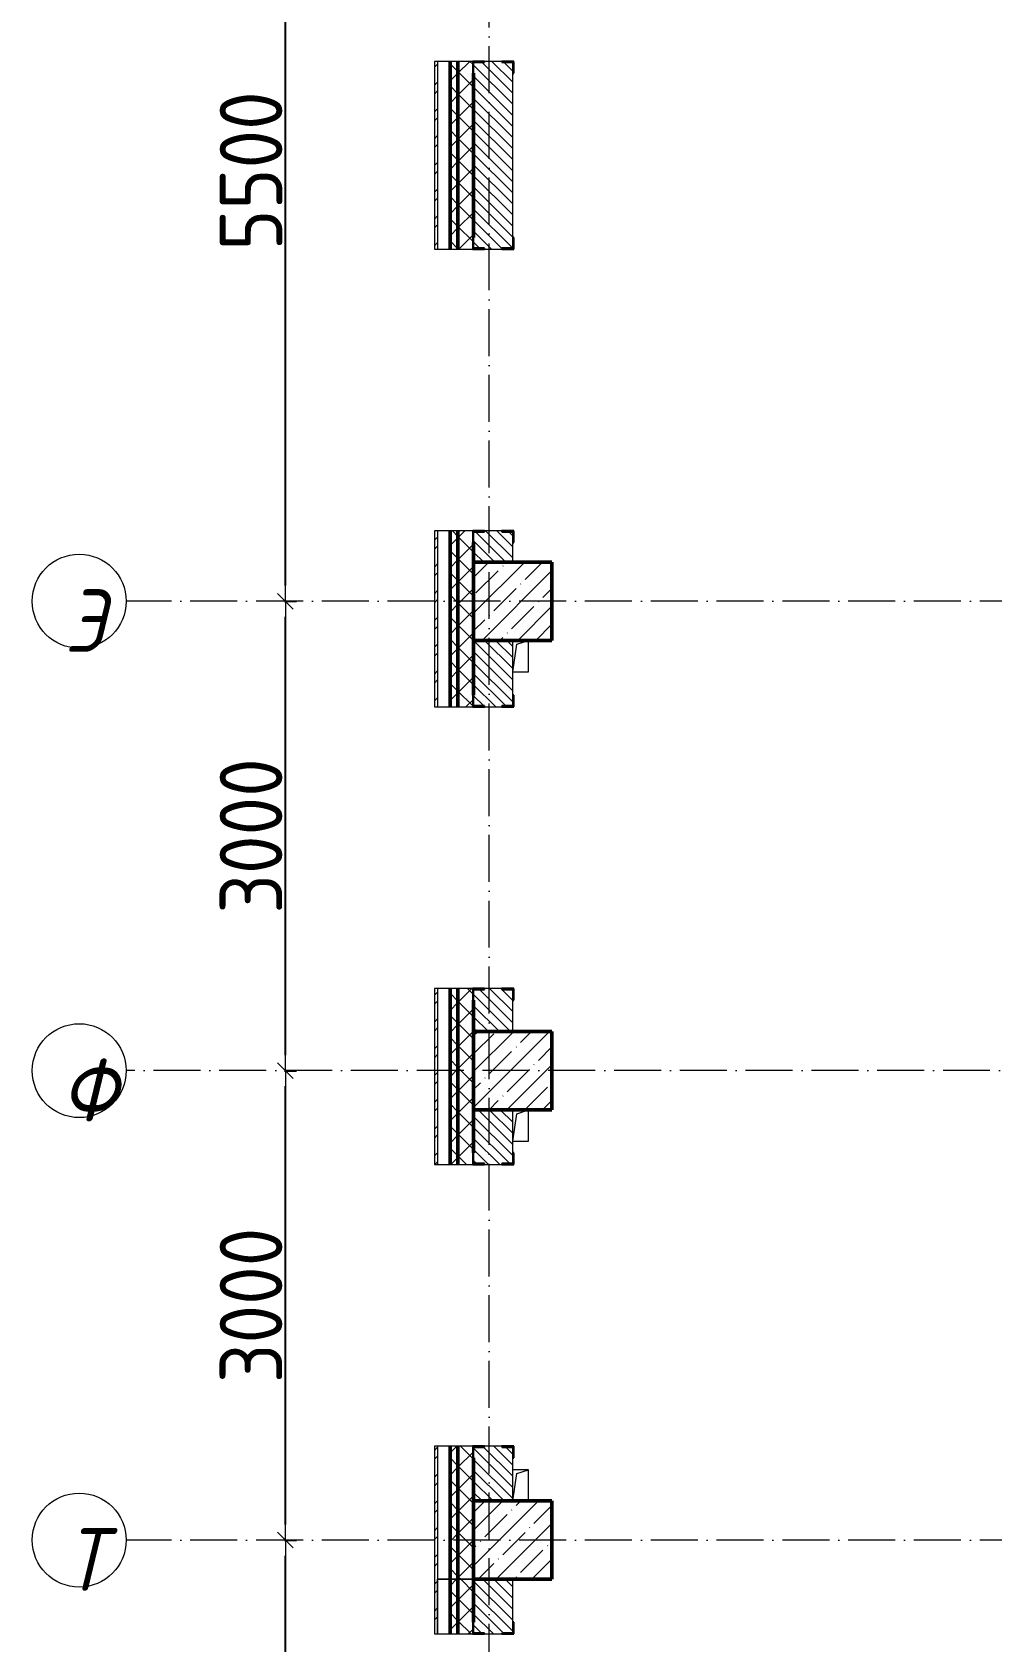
# Model space of a CAD drawing. Header units: millimetres. Extents: x -135211 to 49383, y -8033 to 228499.
# Drawn here: x -135211 to -129084, y 159763 to 170050 of the extents above; entities that cross this region are included whole.
import ezdxf

# ---------------------------------------------------------------- set-up
doc = ezdxf.new("R2010")
doc.units = ezdxf.units.MM
doc.linetypes.add('50_200_ШТРИХ_1Т_ш5_п1_п1_', pattern=[700, 500, -100, 0, -100])
for name, color, linetype, lineweight in [('A-____-____-DIMS', 7, 'Continuous', 9), ('A-GENM-____-MCUT', 7, 'Continuous', 25), ('A-GENM-____-OTLN', 7, 'Continuous', 9), ('A-GENM-____-OTLN-1', 7, 'Continuous', 25), ('A-WALL-____-MCUT-2', 7, 'Continuous', 50), ('A-WALL-____-MCUT-3', 7, 'Continuous', 9), ('A-WALL-____-PATT-1', 7, 'Continuous', 9), ('A-WALL-FNSH-MCUT-1', 7, 'Continuous', 9), ('S-COLS-____-MCUT', 7, 'Continuous', 50), ('S-COLS-____-OTLN', 7, 'Continuous', 9), ('S-GRID-____-IDEN', 7, 'Continuous', 9), ('S-GRID-____-OTLN-1', 7, '50_200_ШТРИХ_1Т_ш5_п1_п1_', 9)]:
    doc.layers.add(name, color=color, linetype=linetype, lineweight=lineweight)
doc.styles.add('ISOCPEUR_I', font='isocpeui.ttf', dxfattribs={"width": 0.9, "height": 2.5})
doc.styles.add('СПДС', font='isocpeur.ttf', dxfattribs={"width": 0.9})
doc.dimstyles.new('Размера А3', dxfattribs={"dimtxt": 200, "dimasz": 100, "dimexe": 70, "dimexo": 100, "dimgap": 20, "dimtad": 1, "dimdec": 0, "dimrnd": 10, "dimzin": 0, "dimdsep": 46, "dimtxsty": 'СПДС', "dimblk": 'ARROWHEAD_6', "dimcen": 1, "dimclrd": 256, "dimclre": 256, "dimclrt": 256, "dimazin": 0, "dimtfac": 1, "dimtdec": 0, "dimtmove": 2, "dimatfit": 3, "dimfxl": 1, "dimtolj": 1, "dimtzin": 0, "dimarcsym": 0})
pattern_1 = [(135, (-129942.255, 127932.027), (-35.35534, -35.35534), [])]
pattern_2 = [(45, (-129942.25, 127932.03), (-70.71068, 70.71068), []), (135, (-129942.25, 127932.03), (-70.71068, -70.71068), [])]
pattern_3 = [(45, (-129942.25, 127932.03), (-85.5366, 85.5366), []), (45, (-129885.23, 127932.03), (-85.5366, 85.5366), [])]

# ---------------------------------------------------------------- blocks, each defined once
blk = doc.blocks.new('BSC_Колонна _Прямоугольная - 500х500-V41-АР1_План отверстий 3 этажа в осях 1-64_А-ГГ')
at = {"layer": 'S-COLS-____-OTLN'}
h = blk.add_hatch(dxfattribs=at)
h.set_pattern_fill('FP_78', color=256, style=0, pattern_type=2)
h.set_pattern_definition([(45, (2200, -32481.04), (-114.04925, 114.04925), []), (45, (2314.05, -32481.04), (-114.04925, 114.04925), [201.613, -40.323, 3.353, -36.97])])
h.paths.add_polyline_path([(-250, -250), (250, -250), (250, 250), (-250, 250), (-250, 74)], flags=0)
at = {"layer": 'S-COLS-____-MCUT'}
for p, q in [((250, 250), (-250, 250)), ((-250, 250), (-250, -250)), ((250, -250), (250, 250)), ((-250, -250), (250, -250))]:
    blk.add_line(p, q, dxfattribs=at)
blk = doc.blocks.new('BSC_Колонна _Прямоугольная - 500х500-V53-АР1_План отверстий 3 этажа в осях 1-64_А-ГГ')
at = {"layer": 'S-COLS-____-OTLN'}
h = blk.add_hatch(dxfattribs=at)
h.set_pattern_fill('FP_90', color=256, style=0, pattern_type=2)
h.set_pattern_definition([(45, (2200, -35481.04), (-114.04925, 114.04925), []), (45, (2314.05, -35481.04), (-114.04925, 114.04925), [201.613, -40.323, 3.353, -36.97])])
h.paths.add_polyline_path([(-250, -250), (250, -250), (250, 250), (-250, 250)], flags=0)
at = {"layer": 'S-COLS-____-MCUT'}
for p, q in [((250, 250), (-250, 250)), ((-250, 250), (-250, -250)), ((250, -250), (250, 250)), ((-250, -250), (250, -250))]:
    blk.add_line(p, q, dxfattribs=at)
blk = doc.blocks.new('BSC_Колонна _Прямоугольная - 500х500-V120-АР1_План отверстий 3 этажа в осях 1-64_А-ГГ')
at = {"layer": 'S-COLS-____-OTLN'}
h = blk.add_hatch(dxfattribs=at)
h.set_pattern_fill('FP_143', color=256, style=0, pattern_type=2)
h.set_pattern_definition([(45, (2200, -38481.04), (-114.04925, 114.04925), []), (45, (2314.05, -38481.04), (-114.04925, 114.04925), [201.613, -40.323, 3.353, -36.97])])
h.paths.add_polyline_path([(-250, -250), (250, -250), (250, 250), (-250, 250), (-250, 94)], flags=0)
at = {"layer": 'S-COLS-____-MCUT'}
for p, q in [((250, 250), (-250, 250)), ((-250, 250), (-250, -250)), ((250, -250), (250, 250)), ((-250, -250), (250, -250))]:
    blk.add_line(p, q, dxfattribs=at)
blk = doc.blocks.new('Фахверк_СКБ_Уголок - 250_2700-27497298-АР1_План отверстий 3 этажа в осях 1-64_А-ГГ')
at = {"layer": 'A-GENM-____-MCUT'}
for p, q in [((200, 181), (125, 181)), ((125, 181), (125, 106)), ((125, 106), (131, 106)), ((131, 106), (131, 175)), ((131, 175), (200, 175)), ((200, 175), (200, 181)), ((131, -6), (125, -6)), ((125, -6), (125, -81)), ((125, -81), (200, -81)), ((131, -75), (131, -6)), ((200, -75), (131, -75)), ((200, -81), (200, -75))]:
    blk.add_line(p, q, dxfattribs=at)
blk = doc.blocks.new('AR_Отверстие прямоугольное _в плите_ - AR_Отверстие прямоугольное _в плите_-30510733-АР1_План отверстий 3 этажа в осях 1-64_А-ГГ')
at = {"layer": 'A-GENM-____-OTLN'}
for p, q in [((50, 100), (-50, 100)), ((-50, -100), (-25, 75)), ((-25, 75), (50, 100)), ((50, -100), (50, 100)), ((-50, -100), (50, -100))]:
    blk.add_line(p, q, dxfattribs=at)
blk = doc.blocks.new('AR_Отверстие прямоугольное _в плите_ - AR_Отверстие прямоугольное _в плите_-V174-АР1_План отверстий 3 этажа в осях 1-64_А-ГГ')
at = {"layer": 'A-GENM-____-OTLN'}
for p, q in [((-50, -100), (-25, 75)), ((-25, 75), (50, 100)), ((50, -100), (50, 100)), ((-50, -100), (50, -100))]:
    blk.add_line(p, q, dxfattribs=at)
blk = doc.blocks.new('AR_Отверстие прямоугольное _в плите_ - AR_Отверстие прямоугольное _в плите_-V175-АР1_План отверстий 3 этажа в осях 1-64_А-ГГ')
at = {"layer": 'A-GENM-____-OTLN'}
for p, q in [((50, 100), (-50, 100)), ((-50, -100), (-25, 75)), ((-25, 75), (50, 100)), ((50, -100), (50, 100))]:
    blk.add_line(p, q, dxfattribs=at)
blk = doc.blocks.new('Ось сетки - Круг_Ø6_00__ISO-2_5_0_9K_-25732049-АР1_План отверстий 3 этажа в осях 1-64_А-ГГ')
at = {"layer": 'S-GRID-____-IDEN'}
blk.add_circle((0, 0), 3, dxfattribs=at)
blk = doc.blocks.new('ARROWHEAD_6')
at = {"color": 0, "linetype": 'Continuous'}
for p, q in [((0, 0), (-1, 0)), ((-0.5, -0.5), (0.5, 0.5))]:
    blk.add_line(p, q, dxfattribs=at)
blk = doc.blocks.new('*D1003')
at = {"layer": 'A-____-____-DIMS', "lineweight": -2, "transparency": 16777216}
for p, q in [((-133600, 160413), (-133524, 160413)), ((-133594, 154513), (-133594, 160313)), ((-133600, 154413), (-133524, 154413))]:
    blk.add_line(p, q, dxfattribs=at)
at = {"layer": 'Defpoints', "color": 0, "transparency": 16777216}
for p in [(-133700, 160413), (-133594, 160413), (-133700, 154413)]:
    blk.add_point(p, dxfattribs=at)
at = {"layer": 'A-____-____-DIMS', "lineweight": -2, "transparency": 16777216, "xscale": 100, "yscale": 100, "zscale": 100}
for p, rotation in [((-133594, 160413), 90), ((-133594, 154413), 270)]:
    blk.add_blockref('ARROWHEAD_6', p, dxfattribs=dict(at, rotation=rotation))
at = {"layer": 'A-____-____-DIMS', "transparency": 16777216, "insert": (-133814, 157413), "char_height": 400, "attachment_point": 5, "rotation": 90, "style": 'СПДС'}
blk.add_mtext('\\A1;6000', dxfattribs=at)
blk = doc.blocks.new('*D1004')
at = {"layer": 'A-____-____-DIMS', "lineweight": -2, "transparency": 16777216}
for p, q in [((-133600, 163413), (-133524, 163413)), ((-133594, 160513), (-133594, 163313)), ((-133600, 160413), (-133524, 160413))]:
    blk.add_line(p, q, dxfattribs=at)
at = {"layer": 'Defpoints', "color": 0, "transparency": 16777216}
for p in [(-133700, 163413), (-133594, 163413), (-133700, 160413)]:
    blk.add_point(p, dxfattribs=at)
at = {"layer": 'A-____-____-DIMS', "lineweight": -2, "transparency": 16777216, "xscale": 100, "yscale": 100, "zscale": 100}
for p, rotation in [((-133594, 163413), 90), ((-133594, 160413), 270)]:
    blk.add_blockref('ARROWHEAD_6', p, dxfattribs=dict(at, rotation=rotation))
at = {"layer": 'A-____-____-DIMS', "transparency": 16777216, "insert": (-133814, 161913), "char_height": 400, "attachment_point": 5, "rotation": 90, "style": 'СПДС'}
blk.add_mtext('\\A1;3000', dxfattribs=at)
blk = doc.blocks.new('*D1005')
at = {"layer": 'A-____-____-DIMS', "lineweight": -2, "transparency": 16777216}
for p, q in [((-133600, 166413), (-133524, 166413)), ((-133594, 163513), (-133594, 166313)), ((-133600, 163413), (-133524, 163413))]:
    blk.add_line(p, q, dxfattribs=at)
at = {"layer": 'Defpoints', "color": 0, "transparency": 16777216}
for p in [(-133700, 166413), (-133594, 166413), (-133700, 163413)]:
    blk.add_point(p, dxfattribs=at)
at = {"layer": 'A-____-____-DIMS', "lineweight": -2, "transparency": 16777216, "xscale": 100, "yscale": 100, "zscale": 100}
for p, rotation in [((-133594, 166413), 90), ((-133594, 163413), 270)]:
    blk.add_blockref('ARROWHEAD_6', p, dxfattribs=dict(at, rotation=rotation))
at = {"layer": 'A-____-____-DIMS', "transparency": 16777216, "insert": (-133814, 164913), "char_height": 400, "attachment_point": 5, "rotation": 90, "style": 'СПДС'}
blk.add_mtext('\\A1;3000', dxfattribs=at)
blk = doc.blocks.new('*D1006')
at = {"layer": 'A-____-____-DIMS', "lineweight": -2, "transparency": 16777216}
for p, q in [((-133600, 171913), (-133524, 171913)), ((-133594, 166513), (-133594, 171813)), ((-133600, 166413), (-133524, 166413))]:
    blk.add_line(p, q, dxfattribs=at)
at = {"layer": 'Defpoints', "color": 0, "transparency": 16777216}
for p in [(-133700, 171913), (-133594, 171913), (-133700, 166413)]:
    blk.add_point(p, dxfattribs=at)
at = {"layer": 'A-____-____-DIMS', "lineweight": -2, "transparency": 16777216, "xscale": 100, "yscale": 100, "zscale": 100}
for p, rotation in [((-133594, 171913), 90), ((-133594, 166413), 270)]:
    blk.add_blockref('ARROWHEAD_6', p, dxfattribs=dict(at, rotation=rotation))
at = {"layer": 'A-____-____-DIMS', "transparency": 16777216, "insert": (-133814, 169163), "char_height": 400, "attachment_point": 5, "rotation": 90, "style": 'СПДС'}
blk.add_mtext('\\A1;5500', dxfattribs=at)

msp = doc.modelspace()

# ---------------------------------------------------------------- hatches: boundary and pattern name
at = {"layer": 'A-WALL-____-PATT-1'}
h = msp.add_hatch(dxfattribs=at)
h.set_pattern_fill('FP_3', color=256, style=0, pattern_type=2)
h.set_pattern_definition(pattern_3)
h.paths.add_polyline_path([(-132622.3, 159993.1), (-132622.3, 161013.1), (-132642.3, 161013.1), (-132642.3, 159993.1)], flags=0)
h.paths.add_polyline_path([(-132642.3, 162813.1), (-132622.3, 162813.1), (-132622.3, 163938.1), (-132642.3, 163938.1), (-132642.3, 163067.3)], flags=0)
h.paths.add_polyline_path([(-132622.3, 165738.1), (-132622.3, 166863.1), (-132642.3, 166863.1), (-132642.3, 165738.1)], flags=0)
h.paths.add_polyline_path([(-132622.3, 168663.1), (-132622.3, 169863.1), (-132642.3, 169863.1), (-132642.3, 168663.1)], flags=0)
h.paths.add_polyline_path([(-132622.3, 171663.1), (-132622.3, 172863.1), (-132642.3, 172863.1), (-132642.3, 171663.1)], flags=0)
h.paths.add_polyline_path([(-132622.3, 174663.1), (-132622.3, 175913.1), (-132642.3, 175913.1), (-132642.3, 174663.1)], flags=0)
h = msp.add_hatch(dxfattribs=at)
h.set_pattern_fill('FP_1', color=256, style=0, pattern_type=2)
h.set_pattern_definition(pattern_2)
h.paths.add_polyline_path([(-132492.3, 160163.1), (-132492.3, 161013.1), (-132542.3, 161013.1), (-132542.3, 160163.1)], flags=0)
h.paths.add_polyline_path([(-132542.3, 162813.1), (-132492.3, 162813.1), (-132492.3, 163938.1), (-132542.3, 163938.1), (-132542.3, 163067.3)], flags=0)
h.paths.add_polyline_path([(-132492.3, 165738.1), (-132492.3, 166863.1), (-132542.3, 166863.1), (-132542.3, 165738.1)], flags=0)
h.paths.add_polyline_path([(-132542.3, 168663.1), (-132492.3, 168663.1), (-132492.3, 169863.1), (-132542.3, 169863.1)], flags=0)
h.paths.add_polyline_path([(-132492.3, 171663.1), (-132492.3, 172863.1), (-132542.3, 172863.1), (-132542.3, 171663.1)], flags=0)
h.paths.add_polyline_path([(-132492.3, 174663.1), (-132492.3, 175813.1), (-132542.3, 175813.1), (-132542.3, 174663.1)], flags=0)
h = msp.add_hatch(dxfattribs=at)
h.set_pattern_fill('FP_1', color=256, style=0, pattern_type=2)
h.set_pattern_definition(pattern_2)
h.paths.add_polyline_path([(-132392.3, 160163.1), (-132392.3, 160938.1), (-132398.3, 160938.1), (-132398.3, 161013.1), (-132492.3, 161013.1), (-132492.3, 160163.1)], flags=0)
h.paths.add_polyline_path([(-132492.3, 162813.1), (-132398.3, 162813.1), (-132398.3, 162888.1), (-132392.3, 162888.1), (-132392.3, 163863.1), (-132398.3, 163863.1), (-132398.3, 163938.1), (-132492.3, 163938.1), (-132492.3, 163067.3)], flags=0)
h.paths.add_polyline_path([(-132492.3, 165738.1), (-132398.3, 165738.1), (-132398.3, 165813.1), (-132392.3, 165813.1), (-132392.3, 166788.1), (-132398.3, 166788.1), (-132398.3, 166863.1), (-132492.3, 166863.1), (-132492.3, 165744.1)], flags=0)
h.paths.add_polyline_path([(-132492.3, 168663.1), (-132398.3, 168663.1), (-132398.3, 168738.1), (-132392.3, 168738.1), (-132392.3, 169788.1), (-132398.3, 169788.1), (-132398.3, 169863.1), (-132492.3, 169863.1), (-132492.3, 168669.1)], flags=0)
h.paths.add_polyline_path([(-132492.3, 171663.1), (-132392.3, 171663.1), (-132392.3, 172788.1), (-132398.3, 172788.1), (-132398.3, 172863.1), (-132492.3, 172863.1), (-132492.3, 171667.6)], flags=0)
h.paths.add_polyline_path([(-132492.3, 174663.1), (-132398.3, 174663.1), (-132398.3, 174738.1), (-132392.3, 174738.1), (-132392.3, 175763.1), (-132492.3, 175763.1), (-132492.3, 175107.7)], flags=0)
h = msp.add_hatch(dxfattribs=at)
h.set_pattern_fill('FP_6', color=256, style=0, pattern_type=2)
h.set_pattern_definition(pattern_1)
h.paths.add_polyline_path([(-132198.3, 166663.1), (-132142.3, 166663.1), (-132142.3, 166857.1), (-132211.3, 166857.1), (-132211.3, 166863.1), (-132323.3, 166863.1), (-132323.3, 166857.1), (-132392.3, 166857.1), (-132392.3, 166663.1)], flags=0)
h.paths.add_polyline_path([(-132323.3, 168663.1), (-132211.3, 168663.1), (-132211.3, 168669.1), (-132142.3, 168669.1), (-132142.3, 169857.1), (-132211.3, 169857.1), (-132211.3, 169863.1), (-132323.3, 169863.1), (-132323.3, 169857.1), (-132392.3, 169857.1), (-132392.3, 168669.1), (-132323.3, 168669.1)], flags=0)
h = msp.add_hatch(dxfattribs=at)
h.set_pattern_fill('FP_6', color=256, style=0, pattern_type=2)
h.set_pattern_definition(pattern_1)
h.paths.add_polyline_path([(-132391.9, 163663.1), (-132142.3, 163663.1), (-132142.3, 163932.1), (-132211.3, 163932.1), (-132211.3, 163938.1), (-132323.3, 163938.1), (-132323.3, 163932.1), (-132392.3, 163932.1), (-132392.3, 163663.1)], flags=0)
h.paths.add_polyline_path([(-132211.3, 165738.1), (-132211.3, 165744.1), (-132142.3, 165744.1), (-132142.3, 166162.7), (-132392.3, 166162.7), (-132392.3, 165744.1), (-132323.3, 165744.1), (-132323.3, 165738.1)], flags=0)
h = msp.add_hatch(dxfattribs=at)
h.set_pattern_fill('FP_6', color=256, style=0, pattern_type=2)
h.set_pattern_definition(pattern_1)
h.paths.add_polyline_path([(-132392.3, 160663.1), (-132142.3, 160663.1), (-132142.3, 161007.1), (-132211.3, 161007.1), (-132211.3, 161013.1), (-132323.3, 161013.1), (-132323.3, 161007.1), (-132392.3, 161007.1), (-132392.3, 160757.1)], flags=0)
h.paths.add_polyline_path([(-132211.3, 162813.1), (-132211.3, 162819.1), (-132142.3, 162819.1), (-132142.3, 163163.1), (-132392.3, 163163.1), (-132392.3, 162819.1), (-132323.3, 162819.1), (-132323.3, 162813.1)], flags=0)
h = msp.add_hatch(dxfattribs=at)
h.set_pattern_fill('FP_1', color=256, style=0, pattern_type=2)
h.set_pattern_definition(pattern_2)
h.paths.add_polyline_path([(-132492.3, 156813.1), (-132492.3, 158013.1), (-132542.3, 158013.1), (-132542.3, 156813.1)], flags=0)
h.paths.add_polyline_path([(-132542.3, 159813.1), (-132492.3, 159813.1), (-132492.3, 160163.1), (-132542.3, 160163.1)], flags=0)
h = msp.add_hatch(dxfattribs=at)
h.set_pattern_fill('FP_1', color=256, style=0, pattern_type=2)
h.set_pattern_definition(pattern_2)
h.paths.add_polyline_path([(-132492.3, 156813.1), (-132398.3, 156813.1), (-132398.3, 156888.1), (-132392.3, 156888.1), (-132392.3, 157938.1), (-132398.3, 157938.1), (-132398.3, 158013.1), (-132492.3, 158013.1), (-132492.3, 156819.1)], flags=0)
h.paths.add_polyline_path([(-132492.3, 159813.1), (-132398.3, 159813.1), (-132398.3, 159888.1), (-132392.3, 159888.1), (-132392.3, 160163.1), (-132492.3, 160163.1), (-132492.3, 159819.1)], flags=0)
h = msp.add_hatch(dxfattribs=at)
h.set_pattern_fill('FP_6', color=256, style=0, pattern_type=2)
h.set_pattern_definition(pattern_1)
h.paths.add_polyline_path([(-132211.3, 151663.1), (-132142.3, 151663.1), (-132142.3, 152007.1), (-132211.3, 152007.1), (-132211.3, 152013.1), (-132323.3, 152013.1), (-132323.3, 152007.1), (-132392.3, 152007.1), (-132392.3, 151663.1), (-132323.3, 151663.1)], flags=0)
h.paths.add_polyline_path([(-132211.3, 156813.1), (-132211.3, 156819.1), (-132142.3, 156819.1), (-132142.3, 158007.1), (-132211.3, 158007.1), (-132211.3, 158013.1), (-132323.3, 158013.1), (-132323.3, 158007.1), (-132392.3, 158007.1), (-132392.3, 156819.1), (-132323.3, 156819.1), (-132323.3, 156813.1)], flags=0)
h.paths.add_polyline_path([(-132211.3, 159813.1), (-132211.3, 159819.1), (-132142.3, 159819.1), (-132142.3, 160163.1), (-132392.3, 160163.1), (-132392.3, 159819.1), (-132323.3, 159819.1), (-132323.3, 159813.1)], flags=0)
h = msp.add_hatch(dxfattribs=at)
h.set_pattern_fill('FP_3', color=256, style=0, pattern_type=2)
h.set_pattern_definition(pattern_3)
h.paths.add_polyline_path([(-132642.3, 156813.1), (-132622.3, 156813.1), (-132622.3, 158013.1), (-132642.3, 158013.1)], flags=0)
h.paths.add_polyline_path([(-132622.3, 159813.1), (-132622.3, 159993.1), (-132642.3, 159993.1), (-132642.3, 159813.1)], flags=0)

# ---------------------------------------------------------------- linework, layer by layer
at = {"layer": 'A-WALL-____-MCUT-2'}
for p, q in [((-132542.3, 168663.1), (-132542.3, 169863.1)), ((-132492.3, 168663.1), (-132492.3, 169863.1)), ((-132392.3, 169788.1), (-132392.3, 168738.1)), ((-132542.3, 165738.1), (-132542.3, 166863.1)), ((-132492.3, 165738.1), (-132492.3, 166863.1)), ((-132392.3, 166788.1), (-132392.3, 166663.1)), ((-132392.3, 166162.7), (-132392.3, 165813.1)), ((-132542.3, 162813.1), (-132542.3, 163938.1)), ((-132492.3, 162813.1), (-132492.3, 163938.1)), ((-132392.3, 163863.1), (-132392.3, 163663.1)), ((-132392.3, 163163.1), (-132392.3, 162888.1)), ((-132542.3, 160163.1), (-132542.3, 161013.1)), ((-132492.3, 160163.1), (-132492.3, 161013.1)), ((-132392.3, 160938.1), (-132392.3, 160663.1)), ((-132542.3, 159813.1), (-132542.3, 160163.1)), ((-132492.3, 159813.1), (-132492.3, 160163.1)), ((-132392.3, 160163.1), (-132392.3, 159888.1)), ((-132392.3, 159888.1), (-132392.3, 160163.1))]:
    msp.add_line(p, q, dxfattribs=at)
at = {"layer": 'A-WALL-____-MCUT-3'}
for p, q in [((-132398.3, 169863.1), (-132622.3, 169863.1)), ((-132622.3, 169863.1), (-132622.3, 168663.1)), ((-132211.3, 169863.1), (-132323.3, 169863.1)), ((-132142.3, 168738.1), (-132142.3, 169788.1)), ((-132622.3, 168663.1), (-132398.3, 168663.1)), ((-132323.3, 168663.1), (-132211.3, 168663.1)), ((-132398.3, 166863.1), (-132622.3, 166863.1)), ((-132622.3, 166863.1), (-132622.3, 165738.1)), ((-132211.3, 166863.1), (-132323.3, 166863.1)), ((-132142.3, 166663.1), (-132142.3, 166788.1)), ((-132142.3, 166162.7), (-132392.3, 166162.7)), ((-132142.3, 165813.1), (-132142.3, 166162.7)), ((-132622.3, 165738.1), (-132398.3, 165738.1)), ((-132323.3, 165738.1), (-132211.3, 165738.1)), ((-132398.3, 163938.1), (-132622.3, 163938.1)), ((-132622.3, 163938.1), (-132622.3, 162813.1)), ((-132211.3, 163938.1), (-132323.3, 163938.1)), ((-132142.3, 163663.1), (-132142.3, 163863.1)), ((-132142.3, 162888.1), (-132142.3, 163163.1)), ((-132622.3, 162813.1), (-132398.3, 162813.1)), ((-132323.3, 162813.1), (-132211.3, 162813.1)), ((-132398.3, 161013.1), (-132622.3, 161013.1)), ((-132622.3, 161013.1), (-132622.3, 160163.1)), ((-132211.3, 161013.1), (-132323.3, 161013.1)), ((-132142.3, 160663.1), (-132142.3, 160938.1)), ((-132622.3, 160163.1), (-132392.3, 160163.1)), ((-132392.3, 160163.1), (-132622.3, 160163.1)), ((-132622.3, 160163.1), (-132622.3, 159813.1)), ((-132142.3, 159888.1), (-132142.3, 160163.1)), ((-132622.3, 159813.1), (-132622.3, 159993.1)), ((-132622.3, 159813.1), (-132398.3, 159813.1)), ((-132323.3, 159813.1), (-132211.3, 159813.1))]:
    msp.add_line(p, q, dxfattribs=at)
at = {"layer": 'A-WALL-FNSH-MCUT-1'}
for p, q in [((-132642.3, 169863.1), (-132642.3, 168663.1)), ((-132622.3, 169863.1), (-132642.3, 169863.1)), ((-132642.3, 168663.1), (-132622.3, 168663.1)), ((-132642.3, 166863.1), (-132642.3, 165738.1)), ((-132622.3, 166863.1), (-132642.3, 166863.1)), ((-132642.3, 165738.1), (-132622.3, 165738.1)), ((-132642.3, 163938.1), (-132642.3, 162813.1)), ((-132622.3, 163938.1), (-132642.3, 163938.1)), ((-132642.3, 162813.1), (-132622.3, 162813.1)), ((-132642.3, 161013.1), (-132642.3, 159993.1)), ((-132622.3, 161013.1), (-132642.3, 161013.1)), ((-132622.3, 159993.1), (-132622.3, 160163.1)), ((-132642.3, 159993.1), (-132642.3, 159813.1)), ((-132642.3, 159813.1), (-132622.3, 159813.1))]:
    msp.add_line(p, q, dxfattribs=at)
at = {"layer": 'S-GRID-____-OTLN-1', "color": 251, "ltscale": 0.6, "true_color": 0x636466}
for p, q in [((-132292.3, 123449.4), (-132292.3, 177813)), ((-103234.5, 166413.1), (-134611, 166413.1)), ((-123633.8, 163413.1), (-134611, 163413.1)), ((-103234.5, 160413.1), (-134611, 160413.1))]:
    msp.add_line(p, q, dxfattribs=at)

# ---------------------------------------------------------------- block references
at = {"layer": 'A-GENM-____-OTLN'}
for name, p in [('AR_Отверстие прямоугольное _в плите_ - AR_Отверстие прямоугольное _в плите_-30510733-АР1_План отверстий 3 этажа в осях 1-64_А-ГГ', (-132092.3, 166062.7)), ('AR_Отверстие прямоугольное _в плите_ - AR_Отверстие прямоугольное _в плите_-V174-АР1_План отверстий 3 этажа в осях 1-64_А-ГГ', (-132092.3, 163063.1)), ('AR_Отверстие прямоугольное _в плите_ - AR_Отверстие прямоугольное _в плите_-V175-АР1_План отверстий 3 этажа в осях 1-64_А-ГГ', (-132092.3, 160763.1))]:
    msp.add_blockref(name, p, dxfattribs=at)
at = {"layer": 'A-GENM-____-OTLN-1'}
for p, rotation in [((-132317.3, 169988.1), 269.9999999999999), ((-132217.3, 168538.1), 89.99999999999991), ((-132317.3, 166988.1), 269.9999999999999), ((-132217.3, 165613.1), 89.99999999999991), ((-132317.3, 164063.1), 269.9999999999999), ((-132217.3, 162688.1), 89.99999999999991), ((-132317.3, 161138.1), 269.9999999999999), ((-132217.3, 159688.1), 89.99999999999991)]:
    msp.add_blockref('Фахверк_СКБ_Уголок - 250_2700-27497298-АР1_План отверстий 3 этажа в осях 1-64_А-ГГ', p, dxfattribs=dict(at, rotation=rotation))
at = {"layer": 'S-COLS-____-OTLN'}
for name, p in [('BSC_Колонна _Прямоугольная - 500х500-V120-АР1_План отверстий 3 этажа в осях 1-64_А-ГГ', (-132142.3, 166413.1)), ('BSC_Колонна _Прямоугольная - 500х500-V53-АР1_План отверстий 3 этажа в осях 1-64_А-ГГ', (-132142.3, 163413.1)), ('BSC_Колонна _Прямоугольная - 500х500-V41-АР1_План отверстий 3 этажа в осях 1-64_А-ГГ', (-132142.3, 160413.1))]:
    msp.add_blockref(name, p, dxfattribs=at)
at = {"layer": 'S-GRID-____-IDEN', "xscale": 99.99999999999993, "yscale": 99.99999999999993, "zscale": 99.99999999999993}
for p, rotation in [((-134911, 166413.1), 89.99999999999982), ((-134911, 163413.1), 89.9999999999998), ((-134911, 160413.1), 89.9999999999998)]:
    msp.add_blockref('Ось сетки - Круг_Ø6_00__ISO-2_5_0_9K_-25732049-АР1_План отверстий 3 этажа в осях 1-64_А-ГГ', p, dxfattribs=dict(at, rotation=rotation))

# ---------------------------------------------------------------- texts
at = {"layer": 'S-GRID-____-IDEN', "char_height": 400, "attachment_point": 1, "style": 'ISOCPEUR_I'}
for s, insert, width in [('\\fISOCPEUR|b0|i1|c204|p34|;\\W.9;Э', (-135003.8, 166489.1), 223.671), ('\\fISOCPEUR|b0|i1|c204|p34|;\\W.9;Ф', (-135027.7, 163489.1), 281.392), ('\\fISOCPEUR|b0|i1|c204|p34|;\\W.9;Т', (-135003.8, 160489.1), 223.671)]:
    msp.add_mtext(s, dxfattribs=dict(at, insert=insert, width=width))

# ---------------------------------------------------------------- dimensions: what is measured, and where the dimension line sits
at = {"layer": 'A-____-____-DIMS'}
for base, p1, p2, picture, middle in [((-133593.7, 171913.1), (-133699.7, 166413.1), (-133699.7, 171913.1), '*D1006', (-133813.7, 169163.1)), ((-133593.7, 166413.1), (-133699.7, 163413.1), (-133699.7, 166413.1), '*D1005', (-133813.7, 164913.1)), ((-133593.7, 163413.1), (-133699.7, 160413.1), (-133699.7, 163413.1), '*D1004', (-133813.7, 161913.1)), ((-133593.7, 160413.1), (-133699.7, 154413.1), (-133699.7, 160413.1), '*D1003', (-133813.7, 157413.1))]:
    dim = msp.add_linear_dim(base=base, p1=p1, p2=p2, angle=90, dimstyle='Размера А3', override={"dimtxt": 400}, dxfattribs=at)
    dim.commit()
    dim.dimension.update_dxf_attribs({"geometry": picture, "text_midpoint": middle})

doc.saveas('drawing.dxf')
